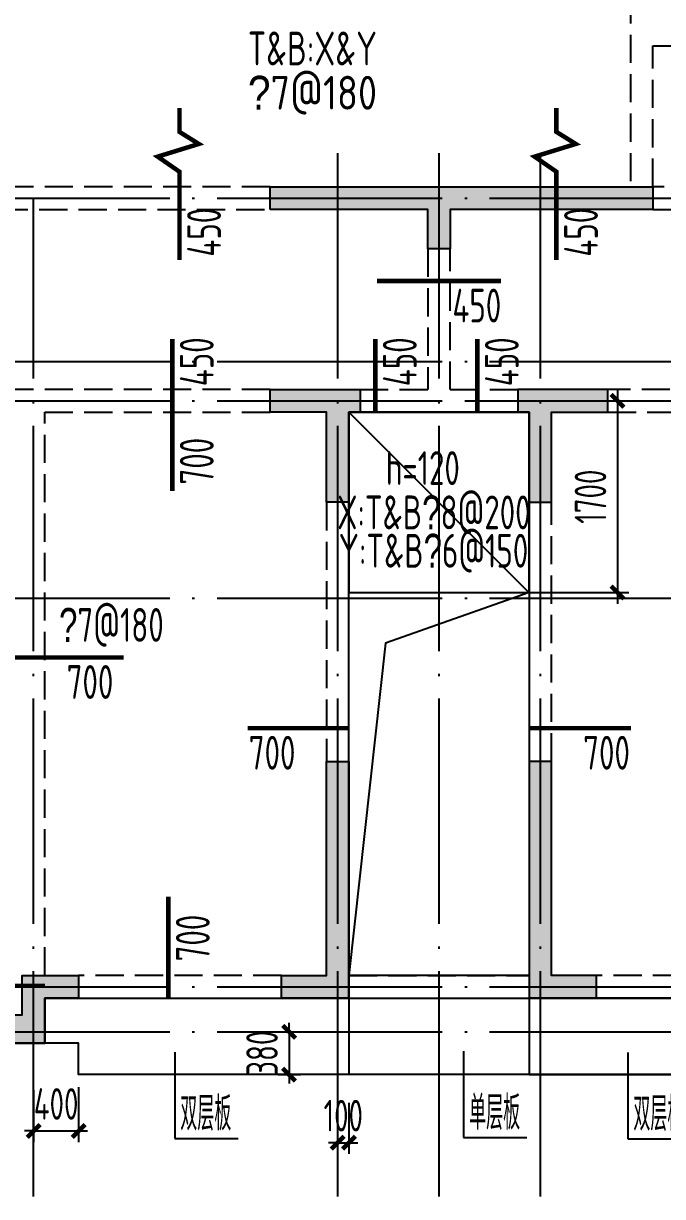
# Model space of a CAD drawing. Extents: x 154268 to 5133249, y -1832900 to 601179.
# Drawn here: x 275201 to 280876, y 580487 to 590899 of the extents above; entities that cross this region are included whole.
import ezdxf
from ezdxf.enums import TextEntityAlignment as Align

# ---------------------------------------------------------------- set-up
doc = ezdxf.new("R2010")
doc.units = 0
doc.header["$LTSCALE"] = 1000
doc.linetypes.add('DASH', pattern=[0.35, 0.25, -0.1])
doc.linetypes.add('DOTE', pattern=[2.42, 2, -0.2, 0.02, -0.2])
for name, color, linetype in [('A-ANNO-AXIS', 94, 'Continuous'), ('A-ANNO-DOTE', 15, 'DOTE'), ('DIM', 3, 'Continuous'), ('FLOOR_NUM', 7, 'Continuous'), ('HATCH', 254, 'Continuous'), ('S-BASE-SING-实线', 7, 'Continuous'), ('S-BEAM-实线', 4, 'Continuous'), ('S-FLOOR-UP-文字', 7, 'Continuous'), ('S-FLOOR-UP-标注', 3, 'Continuous'), ('S-FLOOR-UP-钢筋', 13, 'Continuous'), ('S-FLOOR-说明', 7, 'Continuous'), ('S-HOLE-洞口', 20, 'Continuous'), ('S-WALL-砼墙', 60, 'Continuous'), ('THIN', 7, 'Continuous')]:
    doc.layers.add(name, color=color, linetype=linetype)
doc.styles.add('DIM_FONT', font='SIMPLEX', dxfattribs={"width": 0.7, "bigfont": 'GBCBIG'})
doc.styles.add('TSSD_Dimension', font='tssdeng.shx', dxfattribs={"width": 0.7, "bigfont": 'Hztxt.shx'})
doc.styles.add('TSSD_Label', font='tssdeng.shx', dxfattribs={"width": 0.7, "bigfont": 'hztxt.shx'})
doc.dimstyles.get("Standard").update_dxf_attribs({"dimtxt": 300, "dimasz": 100, "dimexe": 100, "dimexo": 250, "dimgap": 100, "dimtad": 1, "dimdec": 0, "dimzin": 0, "dimdsep": 46, "dimtxsty": 'TSSD_Dimension', "dimblk": 'ARCHTICK', "dimblk1": 'ARCHTICK', "dimblk2": 'ARCHTICK', "dimcen": 0, "dimdle": 100, "dimclrt": 7, "dimadec": 0, "dimazin": 0, "dimtfac": 1, "dimtdec": 0, "dimtix": 1, "dimtmove": 2, "dimatfit": 3, "dimfxl": 1, "dimtolj": 1, "dimtzin": 0, "dimarcsym": 0})
doc.dimstyles.new('TSSD_100_100$0', dxfattribs={"dimtxt": 280, "dimasz": 80, "dimexe": 100, "dimexo": 250, "dimgap": 100, "dimtad": 1, "dimdec": 0, "dimzin": 0, "dimdsep": 46, "dimtxsty": 'TSSD_Dimension', "dimblk": 'ARCHTICK', "dimcen": 0, "dimdle": 100, "dimclrd": 3, "dimclre": 3, "dimclrt": 7, "dimadec": 0, "dimazin": 0, "dimtfac": 1, "dimtdec": 0, "dimtix": 1, "dimtmove": 2, "dimatfit": 3, "dimldrblk": 'ARCHTICK', "dimfxl": 100, "dimtolj": 1, "dimtzin": 0, "dimarcsym": 0})

# ---------------------------------------------------------------- blocks, each defined once
blk = doc.blocks.new('T4zw1')
at = {"layer": 'A-ANNO-DOTE'}
for p, q in [((1565157, -2354199), (1565157, -2344891)), ((1566057, -2354199), (1566057, -2344891)), ((1566957, -2354199), (1566957, -2344891)), ((1554406, -2345337), (1601542, -2345337)), ((1562457, -2354199), (1562457, -2345337)), ((1554406, -2346787), (1601542, -2346787)), ((1554406, -2347137), (1601542, -2347137)), ((1554406, -2348887), (1601542, -2348887)), ((1554406, -2352337), (1601542, -2352337)), ((1554406, -2352737), (1601542, -2352737))]:
    blk.add_line(p, q, dxfattribs=at)
blk = doc.blocks.new('*D4872')
at = {"layer": 'Defpoints', "color": 0, "transparency": 16777216}
for p in [(7796, 1200), (8096, 1200), (7796, 500)]:
    blk.add_point(p, dxfattribs=at)
at = {"layer": 'S-FLOOR-UP-标注', "color": 3, "transparency": 16777216, "insert": (8014, 832), "char_height": 300, "attachment_point": 5, "rotation": 90, "style": 'TSSD_Dimension'}
blk.add_mtext('\\A1;700', dxfattribs=at)
blk = doc.blocks.new('_None')
blk = doc.blocks.new('*D4855')
at = {"layer": 'Defpoints', "color": 0, "transparency": 16777216}
for p in [(6700, 3322), (7400, 3322), (7400, 3022)]:
    blk.add_point(p, dxfattribs=at)
at = {"layer": 'S-FLOOR-UP-标注', "color": 3, "transparency": 16777216, "insert": (7101, 3105), "char_height": 300, "attachment_point": 5, "style": 'TSSD_Dimension'}
blk.add_mtext('\\A1;700', dxfattribs=at)
blk = doc.blocks.new('*D4857')
at = {"layer": 'Defpoints', "color": 0, "transparency": 16777216}
for p in [(7832, 6150), (7832, 5700), (8132, 5700)]:
    blk.add_point(p, dxfattribs=at)
at = {"layer": 'S-FLOOR-UP-标注', "color": 3, "transparency": 16777216, "insert": (8049, 5947), "char_height": 300, "attachment_point": 5, "rotation": 90, "style": 'TSSD_Dimension'}
blk.add_mtext('\\A1;450', dxfattribs=at)
blk = doc.blocks.new('*D4858')
at = {"layer": 'Defpoints', "color": 0, "transparency": 16777216}
for p in [(7832, 5500), (7832, 4800), (8132, 4800)]:
    blk.add_point(p, dxfattribs=at)
at = {"layer": 'S-FLOOR-UP-标注', "color": 3, "transparency": 16777216, "insert": (8049, 5065), "char_height": 300, "attachment_point": 5, "rotation": 90, "style": 'TSSD_Dimension'}
blk.add_mtext('\\A1;700', dxfattribs=at)
blk = doc.blocks.new('*D4861')
at = {"layer": 'Defpoints', "color": 0, "transparency": 16777216}
for p in [(8500, 2695), (9200, 2695), (8500, 2395)]:
    blk.add_point(p, dxfattribs=at)
at = {"layer": 'S-FLOOR-UP-标注', "color": 3, "transparency": 16777216, "insert": (8718, 2477), "char_height": 300, "attachment_point": 5, "style": 'TSSD_Dimension'}
blk.add_mtext('\\A1;700', dxfattribs=at)
blk = doc.blocks.new('*D4862')
at = {"layer": 'Defpoints', "color": 0, "transparency": 16777216}
for p in [(11206, 2695), (11906, 2695), (11906, 2395)]:
    blk.add_point(p, dxfattribs=at)
at = {"layer": 'S-FLOOR-UP-标注', "color": 3, "transparency": 16777216, "insert": (11688, 2477), "char_height": 300, "attachment_point": 5, "style": 'TSSD_Dimension'}
blk.add_mtext('\\A1;700', dxfattribs=at)
blk = doc.blocks.new('*D4882')
at = {"layer": 'Defpoints', "color": 0, "transparency": 16777216}
for p in [(10300, 6664), (10750, 6664), (10300, 6364)]:
    blk.add_point(p, dxfattribs=at)
at = {"layer": 'S-FLOOR-UP-标注', "color": 3, "transparency": 16777216, "insert": (10536, 6446), "char_height": 300, "attachment_point": 5, "style": 'TSSD_Dimension'}
blk.add_mtext('\\A1;450', dxfattribs=at)
blk = doc.blocks.new('*D4943')
at = {"layer": 'Defpoints', "color": 0, "transparency": 16777216}
for p in [(7896, 7300), (7896, 6850), (8196, 6850)]:
    blk.add_point(p, dxfattribs=at)
at = {"layer": 'S-FLOOR-UP-标注', "color": 3, "transparency": 16777216, "insert": (8114, 7097), "char_height": 300, "attachment_point": 5, "rotation": 90, "style": 'TSSD_Dimension'}
blk.add_mtext('\\A1;450', dxfattribs=at)
blk = doc.blocks.new('*D4838')
at = {"layer": 'Defpoints', "color": 0, "transparency": 16777216}
for p in [(11243, 7300), (11243, 6850), (11543, 6850)]:
    blk.add_point(p, dxfattribs=at)
at = {"layer": 'S-FLOOR-UP-标注', "color": 3, "transparency": 16777216, "insert": (11461, 7097), "char_height": 300, "attachment_point": 5, "rotation": 90, "style": 'TSSD_Dimension'}
blk.add_mtext('\\A1;450', dxfattribs=at)
blk = doc.blocks.new('*D4839')
at = {"layer": 'Defpoints', "color": 0, "transparency": 16777216}
for p in [(9634, 6150), (9634, 5700), (9934, 5700)]:
    blk.add_point(p, dxfattribs=at)
at = {"layer": 'S-FLOOR-UP-标注', "color": 3, "transparency": 16777216, "insert": (9852, 5947), "char_height": 300, "attachment_point": 5, "rotation": 90, "style": 'TSSD_Dimension'}
blk.add_mtext('\\A1;450', dxfattribs=at)
blk = doc.blocks.new('*D4840')
at = {"layer": 'Defpoints', "color": 0, "transparency": 16777216}
for p in [(10540, 6150), (10540, 5700), (10840, 5700)]:
    blk.add_point(p, dxfattribs=at)
at = {"layer": 'S-FLOOR-UP-标注', "color": 3, "transparency": 16777216, "insert": (10758, 5947), "char_height": 300, "attachment_point": 5, "rotation": 90, "style": 'TSSD_Dimension'}
blk.add_mtext('\\A1;450', dxfattribs=at)
blk = doc.blocks.new('T4sbzpm1')
at = {"layer": 'S-BEAM-实线', "linetype": 'DASH'}
for p, q in [((12000, 9650), (12000, 7600)), ((12200, 8850), (16900, 8850)), ((12200, 7600), (12200, 8850)), ((8800, 7600), (5350, 7600)), ((16500, 7600), (12200, 7600)), ((5350, 7400), (8800, 7400)), ((12200, 7400), (16500, 7400)), ((10200, 7050), (10200, 5800)), ((10400, 5800), (10400, 7050)), ((8800, 5800), (3700, 5800)), ((9600, 5800), (10200, 5800)), ((10400, 5800), (11000, 5800)), ((16900, 5800), (11800, 5800)), ((6800, 600), (6800, 5600)), ((6800, 5600), (8800, 5600)), ((9600, 5600), (11000, 5600)), ((11800, 5600), (13800, 5600)), ((9300, 4800), (9300, 2500)), ((9500, 2500), (9500, 4800)), ((11100, 4800), (11100, 2500)), ((11300, 2500), (11300, 4800)), ((8900, 600), (7100, 600)), ((9500, 600), (11100, 600)), ((13500, 600), (11700, 600)), ((7100, 400), (8900, 400)), ((9500, 400), (11100, 400)), ((11700, 400), (13500, 400))]:
    blk.add_line(p, q, dxfattribs=at)
at = {"layer": 'S-WALL-砼墙'}
for points in [[(8800, 7400), (8800, 7600), (12200, 7600), (12200, 7400), (10400, 7400), (10400, 7050), (10200, 7050), (10200, 7400)], [(8800, 5600), (8800, 5800), (9600, 5800), (9600, 5600), (9500, 5600), (9500, 4800), (9300, 4800), (9300, 5600)], [(11800, 5600), (11800, 5800), (11000, 5800), (11000, 5600), (11100, 5600), (11100, 4800), (11300, 4800), (11300, 5600)], [(8900, 400), (8900, 600), (9300, 600), (9300, 2500), (9500, 2500), (9500, 400)], [(11700, 400), (11700, 600), (11300, 600), (11300, 2500), (11100, 2500), (11100, 400)], [(6300, 0), (6300, 250), (6600, 250), (6600, 600), (7100, 600), (7100, 400), (6800, 400), (6800, 0)]]:
    blk.add_lwpolyline(points, close=True, dxfattribs=at)
blk = doc.blocks.new('T4bzdk1')
at = {"layer": 'S-HOLE-洞口'}
blk.add_lwpolyline([(9400, 3900), (11000, 3900), (11000, 500), (9400, 500)], close=True, dxfattribs=at)
blk.add_lwpolyline([(11000, 3900), (9724.8, 3448.3), (9400, 500)], dxfattribs=at)
blk = doc.blocks.new('_ArchTick')
at = {"color": 0, "linetype": 'ByBlock', "const_width": 0.5}
blk.add_lwpolyline([(-0.71, -0.71), (0.71, 0.71)], dxfattribs=at)
blk = doc.blocks.new('*D4733')
at = {"layer": 'Defpoints', "color": 0, "transparency": 16777216}
for p in [(6700, -168), (7100, -140), (7100, -780)]:
    blk.add_point(p, dxfattribs=at)
at = {"layer": 'DIM', "color": 3, "lineweight": -2, "transparency": 16777216}
for p, q in [((7100, -390), (7100, -880)), ((6700, -418), (6700, -880)), ((6700, -780), (6620, -780)), ((6700, -780), (7100, -780)), ((7100, -780), (7180, -780))]:
    blk.add_line(p, q, dxfattribs=at)
at = {"layer": 'DIM', "color": 3, "lineweight": -2, "transparency": 16777216, "xscale": 80, "yscale": 80, "zscale": 80}
blk.add_blockref('_ArchTick', (6700, -780), dxfattribs=at)
at = {"layer": 'DIM', "color": 3, "lineweight": -2, "transparency": 16777216, "xscale": 80, "yscale": 80, "zscale": 80, "rotation": 180}
blk.add_blockref('_ArchTick', (7100, -780), dxfattribs=at)
at = {"layer": 'DIM', "color": 7, "transparency": 16777216, "insert": (6900, -540), "char_height": 280, "attachment_point": 5, "style": 'TSSD_Dimension'}
blk.add_mtext('\\A1;400', dxfattribs=at)
blk = doc.blocks.new('*D4734')
at = {"layer": 'Defpoints', "color": 0, "transparency": 16777216}
for p in [(8622, 100), (8622, -280), (8969, -280)]:
    blk.add_point(p, dxfattribs=at)
at = {"layer": 'DIM', "color": 3, "lineweight": -2, "transparency": 16777216}
for p, q in [((8969, 100), (8969, 180)), ((8872, 100), (9069, 100)), ((8969, 100), (8969, -280)), ((8872, -280), (9069, -280)), ((8969, -280), (8969, -360))]:
    blk.add_line(p, q, dxfattribs=at)
at = {"layer": 'DIM', "color": 3, "lineweight": -2, "transparency": 16777216, "xscale": 80, "yscale": 80, "zscale": 80}
for p, rotation in [((8969, 100), 270), ((8969, -280), 90)]:
    blk.add_blockref('_ArchTick', p, dxfattribs=dict(at, rotation=rotation))
at = {"layer": 'DIM', "color": 7, "transparency": 16777216, "insert": (8729, -90), "char_height": 280, "attachment_point": 5, "rotation": 90, "style": 'TSSD_Dimension'}
blk.add_mtext('\\A1;380', dxfattribs=at)
blk = doc.blocks.new('*D4735')
at = {"layer": 'Defpoints', "color": 0, "transparency": 16777216}
for p in [(9400, -280), (9500, -280), (9500, -884)]:
    blk.add_point(p, dxfattribs=at)
at = {"layer": 'DIM', "color": 3, "lineweight": -2, "transparency": 16777216}
for p, q in [((9400, -530), (9400, -984)), ((9500, -530), (9500, -984)), ((9400, -884), (9320, -884)), ((9400, -884), (9500, -884)), ((9500, -884), (9580, -884))]:
    blk.add_line(p, q, dxfattribs=at)
at = {"layer": 'DIM', "color": 3, "lineweight": -2, "transparency": 16777216, "xscale": 80, "yscale": 80, "zscale": 80}
blk.add_blockref('_ArchTick', (9400, -884), dxfattribs=at)
at = {"layer": 'DIM', "color": 3, "lineweight": -2, "transparency": 16777216, "xscale": 80, "yscale": 80, "zscale": 80, "rotation": 180}
blk.add_blockref('_ArchTick', (9500, -884), dxfattribs=at)
at = {"layer": 'DIM', "color": 7, "transparency": 16777216, "insert": (9450, -644), "char_height": 280, "attachment_point": 5, "style": 'TSSD_Dimension'}
blk.add_mtext('\\A1;100', dxfattribs=at)
blk = doc.blocks.new('*D4771')
at = {"layer": 'Defpoints', "color": 0, "transparency": 16777216}
for p in [(278891, 587549), (278891, 585849), (280476, 585849)]:
    blk.add_point(p, dxfattribs=at)
at = {"layer": 'DIM', "color": 3, "lineweight": -2, "transparency": 16777216}
for p, q in [((280476, 587649), (280476, 585749)), ((279141, 587549), (280576, 587549)), ((279141, 585849), (280576, 585849))]:
    blk.add_line(p, q, dxfattribs=at)
at = {"layer": 'DIM', "color": 3, "lineweight": -2, "transparency": 16777216, "xscale": 80, "yscale": 80, "zscale": 80}
for p, rotation in [((280476, 587549), 90), ((280476, 585849), 270)]:
    blk.add_blockref('_ArchTick', p, dxfattribs=dict(at, rotation=rotation))
at = {"layer": 'DIM', "color": 7, "transparency": 16777216, "insert": (280236, 586699), "char_height": 280, "attachment_point": 5, "rotation": 90, "style": 'TSSD_Dimension'}
blk.add_mtext('\\A1;1700', dxfattribs=at)
blk = doc.blocks.new('T4sbzbj')
at = {"layer": 'S-FLOOR-UP-钢筋', "color": 1, "const_width": 40}
for points in [[(7895.7, 6850), (7895.7, 7633.9), (7702, 7767.9), (8067.3, 7880.6), (7895.7, 7987.5), (7895.7, 8198.7)], [(11242.7, 6850), (11242.7, 7633.9), (11049, 7767.9), (11414.3, 7880.6), (11242.7, 7987.5), (11242.7, 8198.7)], [(9650.1, 6663.8), (10749.9, 6663.8)], [(7831.5, 4800.1), (7831.5, 6149.9)], [(9634.3, 5500), (9634.3, 6149.9)], [(10539.8, 5500), (10539.8, 6149.9)], [(7399.9, 3322.4), (5700.1, 3322.4)], [(8500.1, 2694.8), (9400, 2694.8)], [(11905.6, 2694.8), (11005.7, 2694.8)], [(7795.8, 1199.9), (7795.8, 300)], [(6700, 408.2), (5700.1, 408.2)]]:
    blk.add_lwpolyline(points, dxfattribs=at)
at = {"layer": 'S-FLOOR-UP-文字', "color": 7, "style": 'TSSD_Label'}
for s, width, p, p2 in [('T&B:X&Y', 0.7, (8503, 8577.9), (9649.9, 8577.9)), ('\ue53a7@180', 0.712545, (8503, 8185.1), (9649.9, 8185.1))]:
    blk.add_text(s, height=300, dxfattribs=dict(at, width=width)).set_placement(p, p2, align=Align.FIT)
at = {"layer": 'S-FLOOR-UP-文字', "color": 7, "style": 'TSSD_Label', "width": 0.7}
blk.add_text('\ue53a7@180', height=300, dxfattribs=at).set_placement((6826.2, 3371.4), align=Align.BOTTOM_LEFT)
at = {"layer": 'S-FLOOR-UP-标注'}
for base, p1, p2, angle, picture, middle in [((8195.7, 6850.1), (7895.7, 7300), (7895.7, 6850.1), 90, '*D4943', (8113.5, 7097)), ((11542.7, 6850.1), (11242.7, 7300), (11242.7, 6850.1), 90, '*D4838', (11460.6, 7097)), ((8131.5, 5700), (7831.5, 6149.9), (7831.5, 5700), 90, '*D4857', (8049.4, 5946.9)), ((9934.3, 5700), (9634.3, 6149.9), (9634.3, 5700), 90, '*D4839', (9852.1, 5946.9)), ((10839.8, 5700), (10539.8, 6149.9), (10539.8, 5700), 90, '*D4840', (10757.6, 5946.9)), ((8131.5, 4800.1), (7831.5, 5500), (7831.5, 4800.1), 90, '*D4858', (8049.4, 5065.5)), ((7399.9, 3022.4), (6700, 3322.4), (7399.9, 3322.4), 180, '*D4855', (7100.6, 3104.6)), ((11905.6, 2394.8), (11205.7, 2694.8), (11905.6, 2694.8), 180, '*D4862', (11688.2, 2476.9)), ((8095.8, 1199.9), (7795.8, 500), (7795.8, 1199.9), 270, '*D4872', (8013.6, 832))]:
    dim = blk.add_linear_dim(base=base, p1=p1, p2=p2, angle=angle, dimstyle='Standard', override={"dimexe": 150, "dimexo": 120, "dimgap": 60, "dimblk1": 'None', "dimblk2": 'None', "dimsah": 1, "dimse1": 1, "dimse2": 1, "dimsd1": 1, "dimsd2": 1, "dimclrd": 256, "dimclre": 256, "dimclrt": 3}, dxfattribs=at)
    dim.commit()
    dim.dimension.update_dxf_attribs({"geometry": picture, "text_midpoint": middle, "dimtype": 128})
for base, p1, p2, picture, middle in [((10300, 6363.8), (10749.9, 6663.8), (10300, 6663.8), '*D4882', (10535.9, 6445.9)), ((8500.1, 2394.8), (9200, 2694.8), (8500.1, 2694.8), '*D4861', (8717.5, 2476.9))]:
    dim = blk.add_linear_dim(base=base, p1=p1, p2=p2, dimstyle='Standard', override={"dimexe": 150, "dimexo": 120, "dimgap": 60, "dimblk1": 'None', "dimblk2": 'None', "dimsah": 1, "dimse1": 1, "dimse2": 1, "dimsd1": 1, "dimsd2": 1, "dimclrd": 256, "dimclre": 256, "dimclrt": 3}, dxfattribs=at)
    dim.commit()
    dim.dimension.update_dxf_attribs({"geometry": picture, "text_midpoint": middle, "dimtype": 128})
blk = doc.blocks.new('2T4bx')
at = {"color": 1}
blk.add_lwpolyline([(0, 4050), (0, 4050), (0, 0), (6800, 0), (6800, 400), (9500, 400), (9500, 5600), (11100, 5600), (11100, 400), (13800, 400)], dxfattribs=at)
blk.add_lwpolyline([(9500, 4000), (11100, 4000), (11100, 5600), (9500, 5600)], close=True, dxfattribs=at)
at = {"color": 2}
for points in [[(9500, 400), (9500, -280), (7100, -280), (7100, 0), (6800, 0), (6800, 400)], [(7100, -280), (7100, 0), (6800, 0), (6800, 400), (13800, 400), (13800, 0), (14300, 0), (14300, -280)], [(11100, 400), (11100, 0), (11100, 0), (11100, -280), (14300, -280), (14300, 0), (13800, 0), (13800, 400)]]:
    blk.add_lwpolyline(points, close=True, dxfattribs=at)
at = {"layer": 'S-BASE-SING-实线', "color": 3}
for p, q in [((7953.7, -79.4), (7953.7, -847.4)), ((10518.7, -71.4), (10518.7, -839.4)), ((11977, -82.3), (11977, -850.3)), ((7953.7, -847.4), (8516.3, -847.4)), ((10518.7, -839.4), (11081.2, -839.4)), ((11977, -850.3), (12539.5, -850.3))]:
    blk.add_line(p, q, dxfattribs=at)
at = {"layer": 'S-FLOOR-说明', "style": 'DIM_FONT', "width": 0.7}
for s, p in [('双层板', (8229.3, -775.9)), ('单层板', (10794.2, -768)), ('双层板', (12252.5, -778.9))]:
    blk.add_text(s, height=300, dxfattribs=at).set_placement(p, align=Align.CENTER)
at = {"layer": 'DIM'}
dim = blk.add_linear_dim(base=(8968.6, -280), p1=(8621.8, 100), p2=(8621.8, -280), angle=90, dimstyle='TSSD_100_100$0', dxfattribs=at)
dim.commit()
dim.dimension.update_dxf_attribs({"geometry": '*D4734', "text_midpoint": (8728.6, -90)})
for base, p1, p2, picture, middle in [((7100, -779.6), (6700, -167.5), (7100, -140), '*D4733', (6900, -539.6)), ((9500, -883.6), (9400, -280), (9500, -280), '*D4735', (9450, -643.6))]:
    dim = blk.add_linear_dim(base=base, p1=p1, p2=p2, dimstyle='TSSD_100_100$0', dxfattribs=at)
    dim.commit()
    dim.dimension.update_dxf_attribs({"geometry": picture, "text_midpoint": middle})

msp = doc.modelspace()

# ---------------------------------------------------------------- hatches: boundary and pattern name
at = {"layer": 'HATCH'}
h = msp.add_hatch(dxfattribs=at)
h.set_pattern_fill('ARMORED', color=256, scale=30, style=0)
h.set_pattern_definition([(50, (-2974177.58, 2523296.48), (215.178055, -18.8256405), [22.5, -247.5]), (355, (-2974177.58, 2523296.48), (-41.6254, 225.65764), [18, -198]), (100.4514, (-2974159.64, 2523294.9), (173.552815, 206.831863), [19.122057, -210.342634]), (46.1842, (-2974177.58, 2523356.48), (320.172315, -49.655704), [33.75, -371.25]), (96.6356, (-2974150.9, 2523352.34), (280.398812, 292.23536), [28.683086, -315.5139]), (351.1842, (-2974177.58, 2523356.48), (280.398584, 292.23558), [27, -297]), (21, (-2974147.58, 2523341.48), (179.072116, -120.785667), [22.5, -247.5]), (326, (-2974147.58, 2523341.48), (72.9946, 217.545014), [18, -198]), (71.4514, (-2974132.65, 2523331.41), (252.066789, 96.759149), [19.122057, -210.342634]), (37.5, (-2974177.576, 2523296.48), (3.6479566, 99.8681561), [0, -195.6, 0, -201, 0, -198.75]), (7.5, (-2974177.58, 2523296.48), (78.9208612, 118.3235136), [0, -114.6, 0, -191.1, 0, -75.75]), (327.5, (-2974244.476, 2523296.48), (160.1467309, -6.7664615), [0, -75, 0, -234, 0, -310.5]), (317.5, (-2974274.48, 2523296.48), (174.955851, 30.0314947), [0, -97.5, 0, -155.4, 0, -220.5]), (45, (-2974177.58, 2523296.48), (-106.066017, 106.066017), [])])
h.paths.add_polyline_path([(294590.8, 581849.3), (294590.8, 582049.3), (294290.8, 582049.3), (294290.8, 582449.3), (293790.8, 582449.3), (293790.8, 582249.3), (294090.8, 582249.3), (294090.8, 581849.3)])
h.paths.add_polyline_path([(297290.8, 584349.3), (297090.8, 584349.3), (297090.8, 582049.3), (296590.8, 582049.3), (296590.8, 581849.3), (297890.8, 581849.3), (297890.8, 582049.3), (297290.8, 582049.3)])
h.paths.add_polyline_path([(297690.8, 589249.3), (297690.8, 589449.3), (297090.8, 589449.3), (297090.8, 587449.3), (297290.8, 587449.3), (297290.8, 589249.3)])
h.paths.add_polyline_path([(297840.8, 594199.3), (297840.8, 594399.3), (297090.8, 594399.3), (297090.8, 591599.3), (295740.8, 591599.3), (295740.8, 591399.3), (297090.8, 591399.3), (297090.8, 590699.3), (297290.8, 590699.3), (297290.8, 591399.3), (298690.8, 591399.3), (298690.8, 591599.3), (297290.8, 591599.3), (297290.8, 594199.3)])
h.paths.add_polyline_path([(302790.8, 594399.3), (301990.8, 594399.3), (301990.8, 591399.3), (302190.8, 591399.3), (302190.8, 591899.3), (302690.8, 591899.3), (302690.8, 592099.3), (302190.8, 592099.3), (302190.8, 594199.3), (302790.8, 594199.3)])
h.paths.add_polyline_path([(306740.8, 594399.3), (305940.8, 594399.3), (305940.8, 594199.3), (306540.8, 594199.3), (306540.8, 592099.3), (306140.8, 592099.3), (306140.8, 591899.3), (306740.8, 591899.3)])
h.paths.add_polyline_path([(305390.8, 589249.3), (305390.8, 589449.3), (301990.8, 589449.3), (301990.8, 589249.3), (303790.8, 589249.3), (303790.8, 588899.3), (303990.8, 588899.3), (303990.8, 589249.3)])
h.paths.add_polyline_path([(299890.8, 581849.3), (299890.8, 582049.3), (300190.8, 582049.3), (300190.8, 582449.3), (300690.8, 582449.3), (300690.8, 582249.3), (300390.8, 582249.3), (300390.8, 581849.3)])
h.paths.add_polyline_path([(302490.8, 582249.3), (302490.8, 582449.3), (302890.8, 582449.3), (302890.8, 584349.3), (303090.8, 584349.3), (303090.8, 582249.3)])
h.paths.add_polyline_path([(305290.8, 582249.3), (305290.8, 582449.3), (304890.8, 582449.3), (304890.8, 584349.3), (304690.8, 584349.3), (304690.8, 582249.3)])
h.paths.add_polyline_path([(302390.8, 587449.3), (302390.8, 587649.3), (303190.8, 587649.3), (303190.8, 587449.3), (303090.8, 587449.3), (303090.8, 586649.3), (302890.8, 586649.3), (302890.8, 587449.3)])
h.paths.add_polyline_path([(305390.8, 587449.3), (305390.8, 587649.3), (304590.8, 587649.3), (304590.8, 587449.3), (304690.8, 587449.3), (304690.8, 586649.3), (304890.8, 586649.3), (304890.8, 587449.3)])
h.paths.add_polyline_path([(307890.8, 581849.3), (307890.8, 582099.3), (307590.8, 582099.3), (307590.8, 582449.3), (307090.8, 582449.3), (307090.8, 582249.3), (307390.8, 582249.3), (307390.8, 581849.3)])
h.paths.add_polyline_path([(310690.8, 584199.3), (310490.8, 584199.3), (310490.8, 582099.3), (309890.8, 582099.3), (309890.8, 581849.3), (311090.8, 581849.3), (311090.8, 582099.3), (310690.8, 582099.3)])
h.paths.add_polyline_path([(310690.8, 589449.3), (308840.8, 589449.3), (308840.8, 589249.3), (310490.8, 589249.3), (310490.8, 587449.3), (310690.8, 587449.3)])
h.paths.add_polyline_path([(308690.8, 594149.3), (308690.8, 594399.3), (307990.8, 594399.3), (307990.8, 590899.3), (309040.8, 590899.3), (309040.8, 591099.3), (308190.8, 591099.3), (308190.8, 594149.3)])
h.paths.add_polyline_path([(311690.8, 594149.3), (311690.8, 594399.3), (310490.8, 594399.3), (310490.8, 594149.3), (310990.8, 594149.3), (310990.8, 592499.3), (311190.8, 592499.3), (311190.8, 594149.3)])
h.paths.add_polyline_path([(314190.8, 594399.3), (313190.8, 594399.3), (313190.8, 594149.3), (313940.8, 594149.3), (313940.8, 590799.3), (314190.8, 590799.3)])
h.paths.add_polyline_path([(314190.8, 588299.3), (313940.8, 588299.3), (313940.8, 587999.3), (312390.8, 587999.3), (312390.8, 587799.3), (314190.8, 587799.3)])
h.paths.add_polyline_path([(314190.8, 585899.3), (313940.8, 585899.3), (313940.8, 582099.3), (313490.8, 582099.3), (313490.8, 581849.3), (314190.8, 581849.3)])
h.paths.add_polyline_path([(291290.8, 584949.3), (291490.8, 584949.3), (291490.8, 582449.3), (291990.8, 582449.3), (291990.8, 582249.3), (290790.8, 582249.3), (290790.8, 582449.3), (291290.8, 582449.3)])
h.paths.add_polyline_path([(290490.8, 591399.3), (290490.8, 591599.3), (292290.8, 591599.3), (292290.8, 591399.3), (291490.8, 591399.3), (291490.8, 587999.3), (291290.8, 587999.3), (291290.8, 591399.3)])
h.paths.add_polyline_path([(288190.8, 581849.3), (288190.8, 582049.3), (288490.8, 582049.3), (288490.8, 582449.3), (288990.8, 582449.3), (288990.8, 582249.3), (288690.8, 582249.3), (288690.8, 581849.3)])
h.paths.add_polyline_path([(285490.8, 584349.3), (285690.8, 584349.3), (285690.8, 582049.3), (286190.8, 582049.3), (286190.8, 581849.3), (284890.8, 581849.3), (284890.8, 582049.3), (285490.8, 582049.3)])
h.paths.add_polyline_path([(285090.8, 589249.3), (285090.8, 589449.3), (285690.8, 589449.3), (285690.8, 587449.3), (285490.8, 587449.3), (285490.8, 589249.3)])
h.paths.add_polyline_path([(284940.8, 594199.3), (284940.8, 594399.3), (285690.8, 594399.3), (285690.8, 591599.3), (287040.8, 591599.3), (287040.8, 591399.3), (285690.8, 591399.3), (285690.8, 590699.3), (285490.8, 590699.3), (285490.8, 591399.3), (284090.8, 591399.3), (284090.8, 591599.3), (285490.8, 591599.3), (285490.8, 594199.3)])
h.paths.add_polyline_path([(279990.8, 594399.3), (280790.8, 594399.3), (280790.8, 591399.3), (280590.8, 591399.3), (280590.8, 591899.3), (280090.8, 591899.3), (280090.8, 592099.3), (280590.8, 592099.3), (280590.8, 594199.3), (279990.8, 594199.3)])
h.paths.add_polyline_path([(276040.8, 594399.3), (276840.8, 594399.3), (276840.8, 594199.3), (276240.8, 594199.3), (276240.8, 592099.3), (276640.8, 592099.3), (276640.8, 591899.3), (276040.8, 591899.3)])
h.paths.add_polyline_path([(277390.8, 589249.3), (277390.8, 589449.3), (280790.8, 589449.3), (280790.8, 589249.3), (278990.8, 589249.3), (278990.8, 588899.3), (278790.8, 588899.3), (278790.8, 589249.3)])
h.paths.add_polyline_path([(282890.8, 581849.3), (282890.8, 582049.3), (282590.8, 582049.3), (282590.8, 582449.3), (282090.8, 582449.3), (282090.8, 582249.3), (282390.8, 582249.3), (282390.8, 581849.3)])
h.paths.add_polyline_path([(280290.8, 582249.3), (280290.8, 582449.3), (279890.8, 582449.3), (279890.8, 584349.3), (279690.8, 584349.3), (279690.8, 582249.3)])
h.paths.add_polyline_path([(277490.8, 582249.3), (277490.8, 582449.3), (277890.8, 582449.3), (277890.8, 584349.3), (278090.8, 584349.3), (278090.8, 582249.3)])
h.paths.add_polyline_path([(280390.8, 587449.3), (280390.8, 587649.3), (279590.8, 587649.3), (279590.8, 587449.3), (279690.8, 587449.3), (279690.8, 586649.3), (279890.8, 586649.3), (279890.8, 587449.3)])
h.paths.add_polyline_path([(277390.8, 587449.3), (277390.8, 587649.3), (278190.8, 587649.3), (278190.8, 587449.3), (278090.8, 587449.3), (278090.8, 586649.3), (277890.8, 586649.3), (277890.8, 587449.3)])
h.paths.add_polyline_path([(274890.8, 581849.3), (274890.8, 582099.3), (275190.8, 582099.3), (275190.8, 582449.3), (275690.8, 582449.3), (275690.8, 582249.3), (275390.8, 582249.3), (275390.8, 581849.3)])
h.paths.add_polyline_path([(272090.8, 584199.3), (272290.8, 584199.3), (272290.8, 582099.3), (272890.8, 582099.3), (272890.8, 581849.3), (271690.8, 581849.3), (271690.8, 582099.3), (272090.8, 582099.3)])
h.paths.add_polyline_path([(272090.8, 589449.3), (273940.8, 589449.3), (273940.8, 589249.3), (272290.8, 589249.3), (272290.8, 587449.3), (272090.8, 587449.3)])
h.paths.add_polyline_path([(274090.8, 594149.3), (274090.8, 594399.3), (274790.8, 594399.3), (274790.8, 590899.3), (273740.8, 590899.3), (273740.8, 591099.3), (274590.8, 591099.3), (274590.8, 594149.3)])
h.paths.add_polyline_path([(271090.8, 594149.3), (271090.8, 594399.3), (272290.8, 594399.3), (272290.8, 594149.3), (271790.8, 594149.3), (271790.8, 592499.3), (271590.8, 592499.3), (271590.8, 594149.3)])
h.paths.add_polyline_path([(268590.8, 594399.3), (269590.8, 594399.3), (269590.8, 594149.3), (268840.8, 594149.3), (268840.8, 590799.3), (268590.8, 590799.3)])
h.paths.add_polyline_path([(268590.8, 588299.3), (268840.8, 588299.3), (268840.8, 587999.3), (270390.8, 587999.3), (270390.8, 587799.3), (268590.8, 587799.3)])
h.paths.add_polyline_path([(268590.8, 585899.3), (268840.8, 585899.3), (268840.8, 582099.3), (269290.8, 582099.3), (269290.8, 581849.3), (268590.8, 581849.3)])

# ---------------------------------------------------------------- linework, layer by layer
at = {"layer": 'THIN'}
msp.add_line((278090.8, 587449.3), (279688, 585849.3), dxfattribs=at)

# ---------------------------------------------------------------- block references
at = {"layer": 'A-ANNO-AXIS'}
msp.add_blockref('T4zw1', (-1287165.7, 2934686.2), dxfattribs=at)
at = {"layer": 'DIM'}
msp.add_blockref('T4bzdk1', (268690.8, 581949.3), dxfattribs=at)
at = {"layer": 'FLOOR_NUM'}
msp.add_blockref('T4sbzbj', (268690.8, 581949.3), dxfattribs=at)
at = {"layer": 'S-BASE-SING-实线', "color": 3}
msp.add_blockref('2T4bx', (268590.8, 581849.3), dxfattribs=at)
at = {"layer": 'S-WALL-砼墙'}
msp.add_blockref('T4sbzpm1', (268590.8, 581849.3), dxfattribs=at)

# ---------------------------------------------------------------- texts
at = {"layer": 'S-FLOOR-UP-文字', "color": 7, "style": 'TSSD_Label', "width": 0.7}
for s, p in [('h=120', (278417.9, 586712.8)), ('X:T&B\ue53a8@200', (277986.4, 586319.7)), ('Y:T&B\ue53a6@150', (278000.2, 585979.3))]:
    msp.add_text(s, height=300, dxfattribs=at).set_placement(p, align=Align.BOTTOM_LEFT)

# ---------------------------------------------------------------- dimensions: what is measured, and where the dimension line sits
at = {"layer": 'DIM'}
dim = msp.add_linear_dim(base=(280475.7, 585849.3), p1=(278890.8, 587549.3), p2=(278890.8, 585849.3), angle=90, dimstyle='TSSD_100_100$0', dxfattribs=at)
dim.commit()
dim.dimension.update_dxf_attribs({"geometry": '*D4771', "text_midpoint": (280235.7, 586699.3)})

doc.saveas('drawing.dxf')
